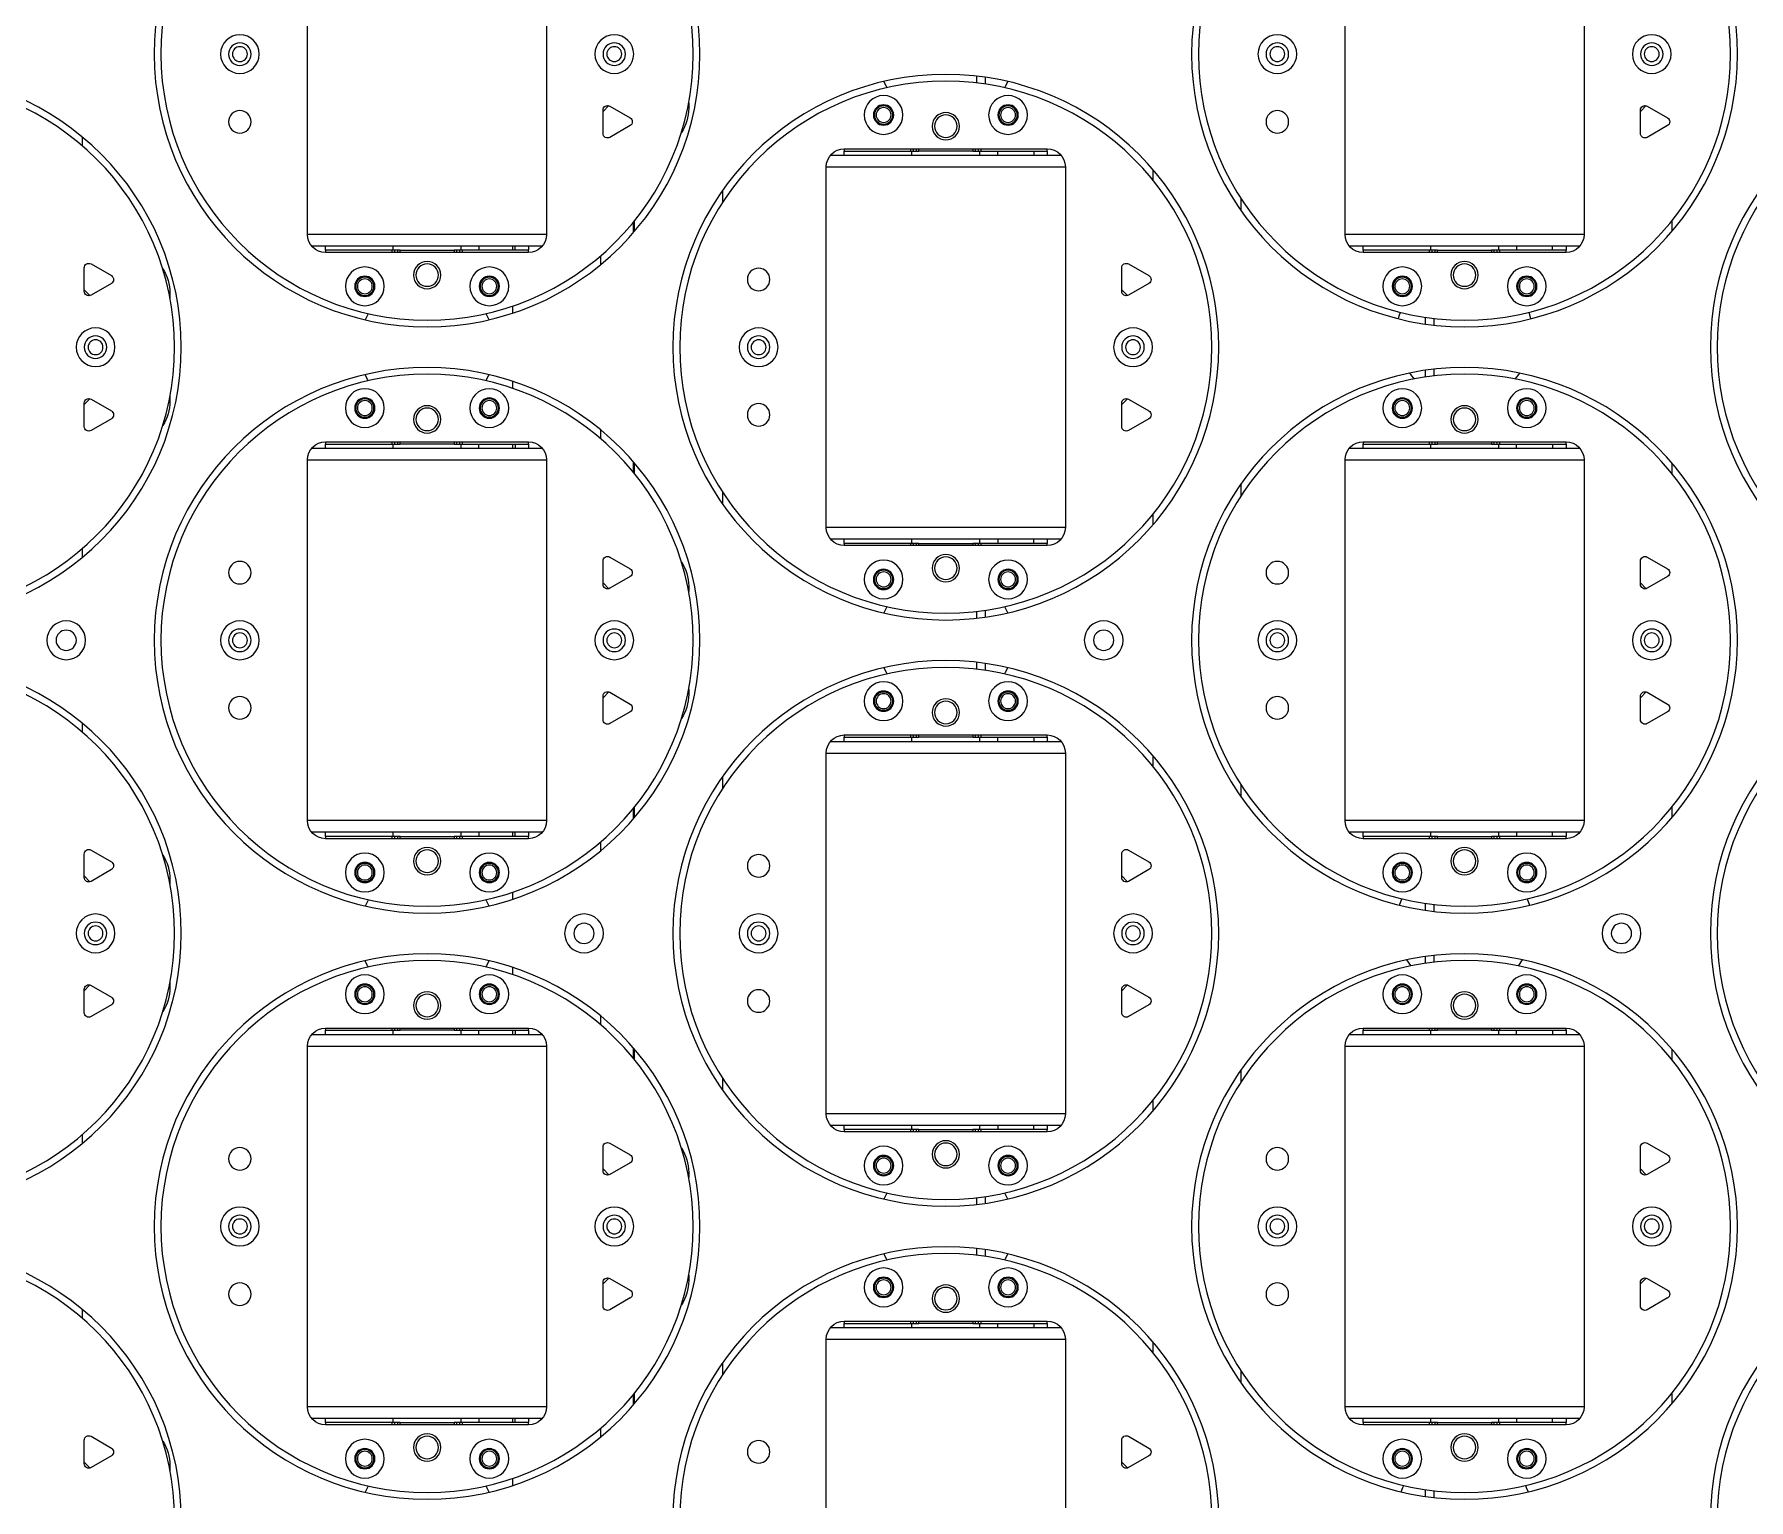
# Model space of a CAD drawing. Header units: millimetres. Extents: x 845401 to 948039, y 511594 to 550263.
# Drawn here: x 900760.8 to 901140.9, y 531621.1 to 531946.1 of the extents above; entities that cross this region are included whole.
import ezdxf

# ---------------------------------------------------------------- set-up
doc = ezdxf.new("R2010")
doc.units = ezdxf.units.MM
doc.layers.add('00', color=7, linetype='Continuous')
doc.layers.add('A-剖-0.10mm.......SECT-L01', color=255, linetype='Continuous', lineweight=18)

# ---------------------------------------------------------------- blocks, each defined once
blk = doc.blocks.new('1260包胶摆轮')
at = {"color": 7, "linetype": 'Continuous', "lineweight": 25}
for p, q in [((4842812.88, 878881.8), (4842812.88, 878801.8)), ((4842865.88, 878801.8), (4842865.88, 878881.8)), ((4842743.38, 878834.24), (4842743.38, 878832.66)), ((4842947.66, 878836.92), (4842947.66, 878835.41)), ((4842648.38, 878829.05), (4842649.64, 878830.36)), ((4842654.38, 878827.66), (4842649.88, 878830.26)), ((4842667.38, 878829.8), (4842667.38, 878830.96)), ((4842878.38, 878829.05), (4842879.64, 878830.36)), ((4842884.38, 878827.66), (4842879.88, 878830.26)), ((4842648.38, 878829.4), (4842648.38, 878824.2)), ((4842878.38, 878829.4), (4842878.38, 878824.2)), ((4842649.88, 878823.33), (4842654.38, 878825.93)), ((4842762.88, 878823.47), (4842762.88, 878821.51)), ((4842879.88, 878823.33), (4842884.38, 878825.93)), ((4842698.76, 878819.3), (4842750.01, 878819.3)), ((4842746.88, 878820.8), (4842701.88, 878820.8)), ((4842701.88, 878820.3), (4842701.88, 878820.8)), ((4842716.63, 878820.3), (4842701.88, 878820.3)), ((4842701.88, 878820.3), (4842701.88, 878819.3)), ((4842716.63, 878820.8), (4842716.63, 878820.3)), ((4842717.22, 878820.3), (4842716.63, 878820.3)), ((4842716.88, 878820.3), (4842716.88, 878819.3)), ((4842717.8, 878820.3), (4842717.22, 878820.3)), ((4842718.38, 878820.3), (4842717.8, 878820.3)), ((4842718.38, 878820.8), (4842718.38, 878820.3)), ((4842718.38, 878820.3), (4842730.38, 878820.3)), ((4842730.38, 878820.3), (4842730.38, 878820.8)), ((4842730.97, 878820.3), (4842730.38, 878820.3)), ((4842731.55, 878820.3), (4842730.97, 878820.3)), ((4842732.13, 878820.3), (4842731.55, 878820.3)), ((4842731.88, 878819.3), (4842731.88, 878820.3)), ((4842732.13, 878820.3), (4842732.13, 878820.8)), ((4842746.88, 878820.3), (4842732.13, 878820.3)), ((4842735.88, 878819.3), (4842735.88, 878820.3)), ((4842743.38, 878820.3), (4842743.38, 878819.3)), ((4842743.88, 878820.3), (4842743.88, 878819.3)), ((4842746.88, 878820.8), (4842746.88, 878820.3)), ((4842746.88, 878819.3), (4842746.88, 878820.3)), ((4842928.76, 878819.3), (4842980.01, 878819.3)), ((4842976.88, 878820.8), (4842931.88, 878820.8)), ((4842931.88, 878820.3), (4842931.88, 878820.8)), ((4842946.63, 878820.3), (4842931.88, 878820.3)), ((4842931.88, 878820.3), (4842931.88, 878819.3)), ((4842946.63, 878820.8), (4842946.63, 878820.3)), ((4842947.22, 878820.3), (4842946.63, 878820.3)), ((4842946.88, 878820.3), (4842946.88, 878819.3)), ((4842947.8, 878820.3), (4842947.22, 878820.3)), ((4842948.38, 878820.3), (4842947.8, 878820.3)), ((4842948.38, 878820.8), (4842948.38, 878820.3)), ((4842948.38, 878820.3), (4842960.38, 878820.3)), ((4842960.38, 878820.3), (4842960.38, 878820.8)), ((4842960.97, 878820.3), (4842960.38, 878820.3)), ((4842961.55, 878820.3), (4842960.97, 878820.3)), ((4842962.13, 878820.3), (4842961.55, 878820.3)), ((4842961.88, 878819.3), (4842961.88, 878820.3)), ((4842962.13, 878820.3), (4842962.13, 878820.8)), ((4842976.88, 878820.3), (4842962.13, 878820.3)), ((4842965.88, 878819.3), (4842965.88, 878820.3)), ((4842973.88, 878820.3), (4842973.88, 878819.3)), ((4842976.88, 878820.8), (4842976.88, 878820.3)), ((4842976.88, 878819.3), (4842976.88, 878820.3)), ((4842697.88, 878816.8), (4842697.88, 878736.8)), ((4842750.88, 878736.8), (4842750.88, 878816.8)), ((4842770.38, 878816.1), (4842770.38, 878813.74)), ((4842927.88, 878816.8), (4842927.88, 878736.8)), ((4842980.88, 878736.8), (4842980.88, 878816.8)), ((4843000.38, 878816.1), (4843000.38, 878813.74)), ((4842904.88, 878811.58), (4842904.88, 878808.9)), ((4842789.88, 878807.01), (4842789.88, 878809.69)), ((4842885.38, 878804.85), (4842885.38, 878802.5)), ((4842647.88, 878795.13), (4842647.88, 878797.09)), ((4842865.01, 878799.3), (4842813.76, 878799.3)), ((4842816.88, 878799.3), (4842816.88, 878798.3)), ((4842816.88, 878797.8), (4842816.88, 878798.3)), ((4842816.88, 878798.3), (4842831.63, 878798.3)), ((4842816.88, 878797.8), (4842861.88, 878797.8)), ((4842831.63, 878798.3), (4842831.63, 878797.8)), ((4842831.63, 878798.3), (4842832.22, 878798.3)), ((4842831.88, 878799.3), (4842831.88, 878798.3)), ((4842832.22, 878798.3), (4842832.8, 878798.3)), ((4842832.8, 878798.3), (4842833.38, 878798.3)), ((4842845.38, 878798.3), (4842833.38, 878798.3)), ((4842833.38, 878798.3), (4842833.38, 878797.8)), ((4842845.38, 878797.8), (4842845.38, 878798.3)), ((4842845.38, 878798.3), (4842845.97, 878798.3)), ((4842845.97, 878798.3), (4842846.55, 878798.3)), ((4842846.55, 878798.3), (4842847.13, 878798.3)), ((4842846.88, 878798.3), (4842846.88, 878799.3)), ((4842847.13, 878798.3), (4842861.88, 878798.3)), ((4842847.13, 878797.8), (4842847.13, 878798.3)), ((4842850.88, 878799.3), (4842850.88, 878798.3)), ((4842858.88, 878798.3), (4842858.88, 878799.3)), ((4842861.88, 878798.3), (4842861.88, 878799.3)), ((4842861.88, 878798.3), (4842861.88, 878797.8)), ((4842763.38, 878794.4), (4842763.38, 878789.2)), ((4842769.38, 878792.66), (4842764.88, 878795.26)), ((4842993.38, 878794.4), (4842993.38, 878789.2)), ((4842999.38, 878792.66), (4842994.88, 878795.26)), ((4842764.64, 878788.23), (4842763.38, 878789.54)), ((4842764.88, 878788.33), (4842769.38, 878790.93)), ((4842782.38, 878787.63), (4842782.38, 878788.8)), ((4842994.64, 878788.23), (4842993.38, 878789.54)), ((4842994.88, 878788.33), (4842999.38, 878790.93)), ((4842846.16, 878781.68), (4842846.16, 878783.19)), ((4842846.16, 878770.41), (4842846.16, 878771.92)), ((4842782.38, 878764.8), (4842782.38, 878765.96)), ((4842763.38, 878764.05), (4842764.64, 878765.36)), ((4842763.38, 878764.4), (4842763.38, 878759.2)), ((4842769.38, 878762.66), (4842764.88, 878765.26)), ((4842993.38, 878764.05), (4842994.64, 878765.36)), ((4842993.38, 878764.4), (4842993.38, 878759.2)), ((4842999.38, 878762.66), (4842994.88, 878765.26)), ((4842647.88, 878756.51), (4842647.88, 878758.47)), ((4842764.88, 878758.33), (4842769.38, 878760.93)), ((4842994.88, 878758.33), (4842999.38, 878760.93)), ((4842813.76, 878754.3), (4842865.01, 878754.3)), ((4842861.88, 878755.8), (4842816.88, 878755.8)), ((4842816.88, 878755.3), (4842816.88, 878755.8)), ((4842831.63, 878755.3), (4842816.88, 878755.3)), ((4842816.88, 878755.3), (4842816.88, 878754.3)), ((4842831.63, 878755.8), (4842831.63, 878755.3)), ((4842832.22, 878755.3), (4842831.63, 878755.3)), ((4842831.88, 878755.3), (4842831.88, 878754.3)), ((4842832.8, 878755.3), (4842832.22, 878755.3)), ((4842833.38, 878755.3), (4842832.8, 878755.3)), ((4842833.38, 878755.8), (4842833.38, 878755.3)), ((4842833.38, 878755.3), (4842845.38, 878755.3)), ((4842845.38, 878755.3), (4842845.38, 878755.8)), ((4842845.97, 878755.3), (4842845.38, 878755.3)), ((4842846.55, 878755.3), (4842845.97, 878755.3)), ((4842847.13, 878755.3), (4842846.55, 878755.3)), ((4842846.88, 878754.3), (4842846.88, 878755.3)), ((4842847.13, 878755.3), (4842847.13, 878755.8)), ((4842861.88, 878755.3), (4842847.13, 878755.3)), ((4842850.88, 878754.3), (4842850.88, 878755.3)), ((4842858.88, 878755.3), (4842858.88, 878754.3)), ((4842861.88, 878755.8), (4842861.88, 878755.3)), ((4842861.88, 878754.3), (4842861.88, 878755.3)), ((4842812.88, 878751.8), (4842812.88, 878671.8)), ((4842865.88, 878671.8), (4842865.88, 878751.8)), ((4842885.38, 878751.1), (4842885.38, 878748.74)), ((4842789.88, 878743.9), (4842789.88, 878746.58)), ((4842904.88, 878744.69), (4842904.88, 878742.01)), ((4842770.38, 878739.85), (4842770.38, 878737.5)), ((4843000.38, 878739.85), (4843000.38, 878737.5)), ((4842750.01, 878734.3), (4842698.76, 878734.3)), ((4842701.88, 878734.3), (4842701.88, 878733.3)), ((4842701.88, 878733.3), (4842716.63, 878733.3)), ((4842701.88, 878732.8), (4842701.88, 878733.3)), ((4842701.88, 878732.8), (4842746.88, 878732.8)), ((4842716.63, 878733.3), (4842716.63, 878732.8)), ((4842716.63, 878733.3), (4842717.22, 878733.3)), ((4842716.88, 878734.3), (4842716.88, 878733.3)), ((4842717.22, 878733.3), (4842717.8, 878733.3)), ((4842717.8, 878733.3), (4842718.38, 878733.3)), ((4842730.38, 878733.3), (4842718.38, 878733.3)), ((4842718.38, 878733.3), (4842718.38, 878732.8)), ((4842730.38, 878732.8), (4842730.38, 878733.3)), ((4842730.38, 878733.3), (4842730.97, 878733.3)), ((4842730.97, 878733.3), (4842731.55, 878733.3)), ((4842731.55, 878733.3), (4842732.13, 878733.3)), ((4842731.88, 878733.3), (4842731.88, 878734.3)), ((4842732.13, 878732.8), (4842732.13, 878733.3)), ((4842732.13, 878733.3), (4842746.88, 878733.3)), ((4842735.88, 878734.3), (4842735.88, 878733.3)), ((4842743.38, 878734.3), (4842743.38, 878733.3)), ((4842743.88, 878733.3), (4842743.88, 878734.3)), ((4842746.88, 878733.3), (4842746.88, 878734.3)), ((4842746.88, 878733.3), (4842746.88, 878732.8)), ((4842762.88, 878732.09), (4842762.88, 878730.13)), ((4842980.01, 878734.3), (4842928.76, 878734.3)), ((4842931.88, 878734.3), (4842931.88, 878733.3)), ((4842931.88, 878732.8), (4842931.88, 878733.3)), ((4842931.88, 878733.3), (4842946.63, 878733.3)), ((4842931.88, 878732.8), (4842976.88, 878732.8)), ((4842946.63, 878733.3), (4842946.63, 878732.8)), ((4842946.63, 878733.3), (4842947.22, 878733.3)), ((4842946.88, 878734.3), (4842946.88, 878733.3)), ((4842947.22, 878733.3), (4842947.8, 878733.3)), ((4842947.8, 878733.3), (4842948.38, 878733.3)), ((4842960.38, 878733.3), (4842948.38, 878733.3)), ((4842948.38, 878733.3), (4842948.38, 878732.8)), ((4842960.38, 878732.8), (4842960.38, 878733.3)), ((4842960.38, 878733.3), (4842960.97, 878733.3)), ((4842960.97, 878733.3), (4842961.55, 878733.3)), ((4842961.55, 878733.3), (4842962.13, 878733.3)), ((4842961.88, 878733.3), (4842961.88, 878734.3)), ((4842962.13, 878732.8), (4842962.13, 878733.3)), ((4842962.13, 878733.3), (4842976.88, 878733.3)), ((4842965.88, 878734.3), (4842965.88, 878733.3)), ((4842973.88, 878733.3), (4842973.88, 878734.3)), ((4842976.88, 878733.3), (4842976.88, 878734.3)), ((4842976.88, 878733.3), (4842976.88, 878732.8)), ((4842648.38, 878729.4), (4842648.38, 878724.2)), ((4842654.38, 878727.66), (4842649.88, 878730.26)), ((4842878.38, 878729.4), (4842878.38, 878724.2)), ((4842884.38, 878727.66), (4842879.88, 878730.26)), ((4842649.64, 878723.23), (4842648.38, 878724.54)), ((4842649.88, 878723.33), (4842654.38, 878725.93)), ((4842667.38, 878722.63), (4842667.38, 878723.8)), ((4842879.64, 878723.23), (4842878.38, 878724.54)), ((4842879.88, 878723.33), (4842884.38, 878725.93)), ((4842743.38, 878720.94), (4842743.38, 878719.36)), ((4842947.66, 878718.18), (4842947.66, 878716.67)), ((4842939.99, 878705.56), (4842940.49, 878704.14)), ((4842947.66, 878706.92), (4842947.66, 878705.41)), ((4842968.28, 878704.14), (4842968.77, 878705.56)), ((4842667.38, 878699.8), (4842667.38, 878700.96)), ((4842743.38, 878704.24), (4842743.38, 878702.66)), ((4842648.38, 878699.05), (4842649.64, 878700.36)), ((4842648.38, 878699.4), (4842648.38, 878694.2)), ((4842654.38, 878697.66), (4842649.88, 878700.26)), ((4842878.38, 878699.05), (4842879.64, 878700.36)), ((4842878.38, 878699.4), (4842878.38, 878694.2)), ((4842884.38, 878697.66), (4842879.88, 878700.26)), ((4842649.88, 878693.33), (4842654.38, 878695.93)), ((4842762.88, 878693.47), (4842762.88, 878691.51)), ((4842879.88, 878693.33), (4842884.38, 878695.93)), ((4842746.88, 878690.8), (4842701.88, 878690.8)), ((4842701.88, 878690.3), (4842701.88, 878690.8)), ((4842716.63, 878690.3), (4842701.88, 878690.3)), ((4842701.88, 878690.3), (4842701.88, 878689.3)), ((4842716.63, 878690.8), (4842716.63, 878690.3)), ((4842717.22, 878690.3), (4842716.63, 878690.3)), ((4842716.88, 878690.3), (4842716.88, 878689.3)), ((4842717.8, 878690.3), (4842717.22, 878690.3)), ((4842718.38, 878690.3), (4842717.8, 878690.3)), ((4842718.38, 878690.8), (4842718.38, 878690.3)), ((4842718.38, 878690.3), (4842730.38, 878690.3)), ((4842730.38, 878690.3), (4842730.38, 878690.8)), ((4842730.97, 878690.3), (4842730.38, 878690.3)), ((4842731.55, 878690.3), (4842730.97, 878690.3)), ((4842732.13, 878690.3), (4842731.55, 878690.3)), ((4842731.88, 878689.3), (4842731.88, 878690.3)), ((4842732.13, 878690.3), (4842732.13, 878690.8)), ((4842746.88, 878690.3), (4842732.13, 878690.3)), ((4842735.88, 878689.3), (4842735.88, 878690.3)), ((4842743.38, 878690.3), (4842743.38, 878689.3)), ((4842743.88, 878690.3), (4842743.88, 878689.3)), ((4842746.88, 878690.8), (4842746.88, 878690.3)), ((4842746.88, 878689.3), (4842746.88, 878690.3)), ((4842976.88, 878690.8), (4842931.88, 878690.8)), ((4842931.88, 878690.3), (4842931.88, 878690.8)), ((4842946.63, 878690.3), (4842931.88, 878690.3)), ((4842931.88, 878690.3), (4842931.88, 878689.3)), ((4842946.63, 878690.8), (4842946.63, 878690.3)), ((4842947.22, 878690.3), (4842946.63, 878690.3)), ((4842946.88, 878690.3), (4842946.88, 878689.3)), ((4842947.8, 878690.3), (4842947.22, 878690.3)), ((4842948.38, 878690.3), (4842947.8, 878690.3)), ((4842948.38, 878690.8), (4842948.38, 878690.3)), ((4842948.38, 878690.3), (4842960.38, 878690.3)), ((4842960.38, 878690.3), (4842960.38, 878690.8)), ((4842960.97, 878690.3), (4842960.38, 878690.3)), ((4842961.55, 878690.3), (4842960.97, 878690.3)), ((4842962.13, 878690.3), (4842961.55, 878690.3)), ((4842961.88, 878689.3), (4842961.88, 878690.3)), ((4842962.13, 878690.3), (4842962.13, 878690.8)), ((4842976.88, 878690.3), (4842962.13, 878690.3)), ((4842965.88, 878689.3), (4842965.88, 878690.3)), ((4842973.88, 878690.3), (4842973.88, 878689.3)), ((4842976.88, 878690.8), (4842976.88, 878690.3)), ((4842976.88, 878689.3), (4842976.88, 878690.3)), ((4842697.88, 878686.8), (4842697.88, 878606.8)), ((4842698.76, 878689.3), (4842750.01, 878689.3)), ((4842750.88, 878606.8), (4842750.88, 878686.8)), ((4842770.38, 878686.1), (4842770.38, 878683.74)), ((4842927.88, 878686.8), (4842927.88, 878606.8)), ((4842928.76, 878689.3), (4842980.01, 878689.3)), ((4842980.88, 878606.8), (4842980.88, 878686.8)), ((4843000.38, 878686.1), (4843000.38, 878683.74)), ((4842789.88, 878677.01), (4842789.88, 878679.69)), ((4842904.88, 878681.58), (4842904.88, 878678.9)), ((4842885.38, 878674.85), (4842885.38, 878672.5)), ((4842647.88, 878665.13), (4842647.88, 878667.09)), ((4842865.01, 878669.3), (4842813.76, 878669.3)), ((4842816.88, 878669.3), (4842816.88, 878668.3)), ((4842816.88, 878667.8), (4842816.88, 878668.3)), ((4842816.88, 878668.3), (4842831.63, 878668.3)), ((4842816.88, 878667.8), (4842861.88, 878667.8)), ((4842831.63, 878668.3), (4842831.63, 878667.8)), ((4842831.63, 878668.3), (4842832.22, 878668.3)), ((4842831.88, 878669.3), (4842831.88, 878668.3)), ((4842832.22, 878668.3), (4842832.8, 878668.3)), ((4842832.8, 878668.3), (4842833.38, 878668.3)), ((4842845.38, 878668.3), (4842833.38, 878668.3)), ((4842833.38, 878668.3), (4842833.38, 878667.8)), ((4842845.38, 878667.8), (4842845.38, 878668.3)), ((4842845.38, 878668.3), (4842845.97, 878668.3)), ((4842845.97, 878668.3), (4842846.55, 878668.3)), ((4842846.55, 878668.3), (4842847.13, 878668.3)), ((4842846.88, 878668.3), (4842846.88, 878669.3)), ((4842847.13, 878667.8), (4842847.13, 878668.3)), ((4842847.13, 878668.3), (4842861.88, 878668.3)), ((4842850.88, 878669.3), (4842850.88, 878668.3)), ((4842858.88, 878668.3), (4842858.88, 878669.3)), ((4842861.88, 878668.3), (4842861.88, 878669.3)), ((4842861.88, 878668.3), (4842861.88, 878667.8)), ((4842763.38, 878664.4), (4842763.38, 878659.2)), ((4842769.38, 878662.66), (4842764.88, 878665.26)), ((4842993.38, 878664.4), (4842993.38, 878659.2)), ((4842999.38, 878662.66), (4842994.88, 878665.26)), ((4842764.64, 878658.23), (4842763.38, 878659.54)), ((4842764.88, 878658.33), (4842769.38, 878660.93)), ((4842994.64, 878658.23), (4842993.38, 878659.54)), ((4842994.88, 878658.33), (4842999.38, 878660.93)), ((4842782.38, 878657.63), (4842782.38, 878658.8)), ((4842846.16, 878651.68), (4842846.16, 878653.19)), ((4842846.16, 878640.41), (4842846.16, 878641.92)), ((4842763.38, 878634.05), (4842764.64, 878635.36)), ((4842763.38, 878634.4), (4842763.38, 878629.2)), ((4842769.38, 878632.66), (4842764.88, 878635.26)), ((4842782.38, 878634.8), (4842782.38, 878635.96)), ((4842993.38, 878634.05), (4842994.64, 878635.36)), ((4842993.38, 878634.4), (4842993.38, 878629.2)), ((4842999.38, 878632.66), (4842994.88, 878635.26)), ((4842764.88, 878628.33), (4842769.38, 878630.93)), ((4842994.88, 878628.33), (4842999.38, 878630.93)), ((4842647.88, 878626.51), (4842647.88, 878628.47)), ((4842861.88, 878625.8), (4842816.88, 878625.8)), ((4842816.88, 878625.3), (4842816.88, 878625.8)), ((4842831.63, 878625.3), (4842816.88, 878625.3)), ((4842816.88, 878625.3), (4842816.88, 878624.3)), ((4842831.63, 878625.8), (4842831.63, 878625.3)), ((4842832.22, 878625.3), (4842831.63, 878625.3)), ((4842831.88, 878625.3), (4842831.88, 878624.3)), ((4842832.8, 878625.3), (4842832.22, 878625.3)), ((4842833.38, 878625.3), (4842832.8, 878625.3)), ((4842833.38, 878625.8), (4842833.38, 878625.3)), ((4842833.38, 878625.3), (4842845.38, 878625.3)), ((4842845.38, 878625.3), (4842845.38, 878625.8)), ((4842845.97, 878625.3), (4842845.38, 878625.3)), ((4842846.55, 878625.3), (4842845.97, 878625.3)), ((4842847.13, 878625.3), (4842846.55, 878625.3)), ((4842846.88, 878624.3), (4842846.88, 878625.3)), ((4842847.13, 878625.3), (4842847.13, 878625.8)), ((4842861.88, 878625.3), (4842847.13, 878625.3)), ((4842850.88, 878624.3), (4842850.88, 878625.3)), ((4842858.88, 878625.3), (4842858.88, 878624.3)), ((4842861.88, 878625.8), (4842861.88, 878625.3)), ((4842861.88, 878624.3), (4842861.88, 878625.3)), ((4842812.88, 878621.8), (4842812.88, 878541.8)), ((4842813.76, 878624.3), (4842865.01, 878624.3)), ((4842865.88, 878541.8), (4842865.88, 878621.8)), ((4842885.38, 878621.1), (4842885.38, 878618.74)), ((4842789.88, 878613.9), (4842789.88, 878616.58)), ((4842904.88, 878614.69), (4842904.88, 878612.01)), ((4842770.38, 878609.85), (4842770.38, 878607.5)), ((4843000.38, 878609.85), (4843000.38, 878607.5)), ((4842750.01, 878604.3), (4842698.76, 878604.3)), ((4842701.88, 878604.3), (4842701.88, 878603.3)), ((4842701.88, 878602.8), (4842701.88, 878603.3)), ((4842701.88, 878603.3), (4842716.63, 878603.3)), ((4842701.88, 878602.8), (4842746.88, 878602.8)), ((4842716.63, 878603.3), (4842716.63, 878602.8)), ((4842716.63, 878603.3), (4842717.22, 878603.3)), ((4842716.88, 878604.3), (4842716.88, 878603.3)), ((4842717.22, 878603.3), (4842717.8, 878603.3)), ((4842717.8, 878603.3), (4842718.38, 878603.3)), ((4842730.38, 878603.3), (4842718.38, 878603.3)), ((4842718.38, 878603.3), (4842718.38, 878602.8)), ((4842730.38, 878602.8), (4842730.38, 878603.3)), ((4842730.38, 878603.3), (4842730.97, 878603.3)), ((4842730.97, 878603.3), (4842731.55, 878603.3)), ((4842731.55, 878603.3), (4842732.13, 878603.3)), ((4842731.88, 878603.3), (4842731.88, 878604.3)), ((4842732.13, 878602.8), (4842732.13, 878603.3)), ((4842732.13, 878603.3), (4842746.88, 878603.3)), ((4842735.88, 878604.3), (4842735.88, 878603.3)), ((4842743.38, 878604.3), (4842743.38, 878603.3)), ((4842743.88, 878603.3), (4842743.88, 878604.3)), ((4842746.88, 878603.3), (4842746.88, 878604.3)), ((4842746.88, 878603.3), (4842746.88, 878602.8)), ((4842762.88, 878602.09), (4842762.88, 878600.13)), ((4842980.01, 878604.3), (4842928.76, 878604.3)), ((4842931.88, 878604.3), (4842931.88, 878603.3)), ((4842931.88, 878602.8), (4842931.88, 878603.3)), ((4842931.88, 878603.3), (4842946.63, 878603.3)), ((4842931.88, 878602.8), (4842976.88, 878602.8)), ((4842946.63, 878603.3), (4842946.63, 878602.8)), ((4842946.63, 878603.3), (4842947.22, 878603.3)), ((4842946.88, 878604.3), (4842946.88, 878603.3)), ((4842947.22, 878603.3), (4842947.8, 878603.3)), ((4842947.8, 878603.3), (4842948.38, 878603.3)), ((4842960.38, 878603.3), (4842948.38, 878603.3)), ((4842948.38, 878603.3), (4842948.38, 878602.8)), ((4842960.38, 878602.8), (4842960.38, 878603.3)), ((4842960.38, 878603.3), (4842960.97, 878603.3)), ((4842960.97, 878603.3), (4842961.55, 878603.3)), ((4842961.55, 878603.3), (4842962.13, 878603.3)), ((4842961.88, 878603.3), (4842961.88, 878604.3)), ((4842962.13, 878603.3), (4842976.88, 878603.3)), ((4842962.13, 878602.8), (4842962.13, 878603.3)), ((4842965.88, 878604.3), (4842965.88, 878603.3)), ((4842973.88, 878603.3), (4842973.88, 878604.3)), ((4842976.88, 878603.3), (4842976.88, 878604.3)), ((4842976.88, 878603.3), (4842976.88, 878602.8)), ((4842648.38, 878599.4), (4842648.38, 878594.2)), ((4842654.38, 878597.66), (4842649.88, 878600.26)), ((4842878.38, 878599.4), (4842878.38, 878594.2)), ((4842884.38, 878597.66), (4842879.88, 878600.26)), ((4842649.64, 878593.23), (4842648.38, 878594.54)), ((4842649.88, 878593.33), (4842654.38, 878595.93)), ((4842879.64, 878593.23), (4842878.38, 878594.54)), ((4842879.88, 878593.33), (4842884.38, 878595.93)), ((4842667.38, 878592.63), (4842667.38, 878593.8)), ((4842743.38, 878590.94), (4842743.38, 878589.36)), ((4842947.66, 878588.18), (4842947.66, 878586.67)), ((4842947.66, 878576.92), (4842947.66, 878575.41)), ((4842743.38, 878574.24), (4842743.38, 878572.66)), ((4842648.38, 878569.05), (4842649.64, 878570.36)), ((4842648.38, 878569.4), (4842648.38, 878564.2)), ((4842654.38, 878567.66), (4842649.88, 878570.26)), ((4842667.38, 878569.8), (4842667.38, 878570.96)), ((4842878.38, 878569.05), (4842879.64, 878570.36)), ((4842878.38, 878569.4), (4842878.38, 878564.2)), ((4842884.38, 878567.66), (4842879.88, 878570.26)), ((4842649.88, 878563.33), (4842654.38, 878565.93)), ((4842879.88, 878563.33), (4842884.38, 878565.93)), ((4842746.88, 878560.8), (4842701.88, 878560.8)), ((4842701.88, 878560.3), (4842701.88, 878560.8)), ((4842716.63, 878560.3), (4842701.88, 878560.3)), ((4842701.88, 878560.3), (4842701.88, 878559.3)), ((4842716.63, 878560.8), (4842716.63, 878560.3)), ((4842717.22, 878560.3), (4842716.63, 878560.3)), ((4842716.88, 878560.3), (4842716.88, 878559.3)), ((4842717.8, 878560.3), (4842717.22, 878560.3)), ((4842718.38, 878560.3), (4842717.8, 878560.3)), ((4842718.38, 878560.8), (4842718.38, 878560.3)), ((4842718.38, 878560.3), (4842730.38, 878560.3)), ((4842730.38, 878560.3), (4842730.38, 878560.8)), ((4842730.97, 878560.3), (4842730.38, 878560.3)), ((4842731.55, 878560.3), (4842730.97, 878560.3)), ((4842732.13, 878560.3), (4842731.55, 878560.3)), ((4842731.88, 878559.3), (4842731.88, 878560.3)), ((4842732.13, 878560.3), (4842732.13, 878560.8)), ((4842746.88, 878560.3), (4842732.13, 878560.3)), ((4842735.88, 878559.3), (4842735.88, 878560.3)), ((4842743.38, 878560.3), (4842743.38, 878559.3)), ((4842743.88, 878560.3), (4842743.88, 878559.3)), ((4842746.88, 878560.8), (4842746.88, 878560.3)), ((4842746.88, 878559.3), (4842746.88, 878560.3)), ((4842762.88, 878563.47), (4842762.88, 878561.51)), ((4842976.88, 878560.8), (4842931.88, 878560.8)), ((4842931.88, 878560.3), (4842931.88, 878560.8)), ((4842946.63, 878560.3), (4842931.88, 878560.3)), ((4842931.88, 878560.3), (4842931.88, 878559.3)), ((4842946.63, 878560.8), (4842946.63, 878560.3)), ((4842947.22, 878560.3), (4842946.63, 878560.3)), ((4842946.88, 878560.3), (4842946.88, 878559.3)), ((4842947.8, 878560.3), (4842947.22, 878560.3)), ((4842948.38, 878560.3), (4842947.8, 878560.3)), ((4842948.38, 878560.8), (4842948.38, 878560.3)), ((4842948.38, 878560.3), (4842960.38, 878560.3)), ((4842960.38, 878560.3), (4842960.38, 878560.8)), ((4842960.97, 878560.3), (4842960.38, 878560.3)), ((4842961.55, 878560.3), (4842960.97, 878560.3)), ((4842962.13, 878560.3), (4842961.55, 878560.3)), ((4842961.88, 878559.3), (4842961.88, 878560.3)), ((4842962.13, 878560.3), (4842962.13, 878560.8)), ((4842976.88, 878560.3), (4842962.13, 878560.3)), ((4842965.88, 878559.3), (4842965.88, 878560.3)), ((4842973.88, 878560.3), (4842973.88, 878559.3)), ((4842976.88, 878560.8), (4842976.88, 878560.3)), ((4842976.88, 878559.3), (4842976.88, 878560.3)), ((4842697.88, 878556.8), (4842697.88, 878476.8)), ((4842698.76, 878559.3), (4842750.01, 878559.3)), ((4842750.88, 878476.8), (4842750.88, 878556.8)), ((4842927.88, 878556.8), (4842927.88, 878476.8)), ((4842928.76, 878559.3), (4842980.01, 878559.3)), ((4842980.88, 878476.8), (4842980.88, 878556.8)), ((4842770.38, 878556.1), (4842770.38, 878553.74)), ((4843000.38, 878556.1), (4843000.38, 878553.74)), ((4842789.88, 878547.01), (4842789.88, 878549.69)), ((4842904.88, 878551.58), (4842904.88, 878548.9)), ((4842885.38, 878544.85), (4842885.38, 878542.5)), ((4842865.01, 878539.3), (4842813.76, 878539.3)), ((4842816.88, 878539.3), (4842816.88, 878538.3)), ((4842816.88, 878537.8), (4842816.88, 878538.3)), ((4842816.88, 878538.3), (4842831.63, 878538.3)), ((4842816.88, 878537.8), (4842861.88, 878537.8)), ((4842831.63, 878538.3), (4842831.63, 878537.8)), ((4842831.63, 878538.3), (4842832.22, 878538.3)), ((4842831.88, 878539.3), (4842831.88, 878538.3)), ((4842832.22, 878538.3), (4842832.8, 878538.3)), ((4842832.8, 878538.3), (4842833.38, 878538.3)), ((4842845.38, 878538.3), (4842833.38, 878538.3)), ((4842833.38, 878538.3), (4842833.38, 878537.8)), ((4842845.38, 878537.8), (4842845.38, 878538.3)), ((4842845.38, 878538.3), (4842845.97, 878538.3)), ((4842845.97, 878538.3), (4842846.55, 878538.3)), ((4842846.55, 878538.3), (4842847.13, 878538.3)), ((4842846.88, 878538.3), (4842846.88, 878539.3)), ((4842847.13, 878538.3), (4842861.88, 878538.3)), ((4842847.13, 878537.8), (4842847.13, 878538.3)), ((4842850.88, 878539.3), (4842850.88, 878538.3)), ((4842858.88, 878538.3), (4842858.88, 878539.3)), ((4842861.88, 878538.3), (4842861.88, 878539.3)), ((4842861.88, 878538.3), (4842861.88, 878537.8)), ((4842647.88, 878535.13), (4842647.88, 878537.09)), ((4842763.38, 878534.4), (4842763.38, 878529.2)), ((4842769.38, 878532.66), (4842764.88, 878535.26)), ((4842993.38, 878534.4), (4842993.38, 878529.2)), ((4842999.38, 878532.66), (4842994.88, 878535.26)), ((4842764.88, 878528.33), (4842769.38, 878530.93)), ((4842994.88, 878528.33), (4842999.38, 878530.93)), ((4842764.64, 878528.23), (4842763.38, 878529.54)), ((4842782.38, 878527.63), (4842782.38, 878528.8)), ((4842994.64, 878528.23), (4842993.38, 878529.54)), ((4842846.16, 878521.68), (4842846.16, 878523.19))]:
    blk.add_line(p, q, dxfattribs=at)
at = {"color": 8, "linetype": 'Continuous', "lineweight": 25}
for p, q in [((4842945.66, 878835.15), (4842945.66, 878836.67)), ((4842717.22, 878820.8), (4842717.22, 878820.3)), ((4842717.8, 878820.3), (4842717.8, 878820.8)), ((4842730.97, 878820.8), (4842730.97, 878820.3)), ((4842731.55, 878820.3), (4842731.55, 878820.8)), ((4842947.22, 878820.8), (4842947.22, 878820.3)), ((4842947.8, 878820.3), (4842947.8, 878820.8)), ((4842960.97, 878820.8), (4842960.97, 878820.3)), ((4842961.55, 878820.3), (4842961.55, 878820.8)), ((4842750.88, 878816.8), (4842697.88, 878816.8)), ((4842770.15, 878816.37), (4842770.15, 878814.03)), ((4842980.88, 878816.8), (4842927.88, 878816.8)), ((4842812.88, 878801.8), (4842865.88, 878801.8)), ((4842832.22, 878798.3), (4842832.22, 878797.8)), ((4842832.8, 878797.8), (4842832.8, 878798.3)), ((4842845.97, 878798.3), (4842845.97, 878797.8)), ((4842846.55, 878797.8), (4842846.55, 878798.3)), ((4842848.16, 878783.45), (4842848.16, 878781.94)), ((4842848.16, 878771.66), (4842848.16, 878770.14)), ((4842832.22, 878755.8), (4842832.22, 878755.3)), ((4842832.8, 878755.3), (4842832.8, 878755.8)), ((4842845.97, 878755.8), (4842845.97, 878755.3)), ((4842846.55, 878755.3), (4842846.55, 878755.8)), ((4842865.88, 878751.8), (4842812.88, 878751.8)), ((4842770.15, 878739.56), (4842770.15, 878737.23)), ((4842697.88, 878736.8), (4842750.88, 878736.8)), ((4842927.88, 878736.8), (4842980.88, 878736.8)), ((4842717.22, 878733.3), (4842717.22, 878732.8)), ((4842717.8, 878732.8), (4842717.8, 878733.3)), ((4842730.97, 878733.3), (4842730.97, 878732.8)), ((4842731.55, 878732.8), (4842731.55, 878733.3)), ((4842947.22, 878733.3), (4842947.22, 878732.8)), ((4842947.8, 878732.8), (4842947.8, 878733.3)), ((4842960.97, 878733.3), (4842960.97, 878732.8)), ((4842961.55, 878732.8), (4842961.55, 878733.3)), ((4842945.66, 878716.93), (4842945.66, 878718.45)), ((4842945.66, 878705.15), (4842945.66, 878706.67)), ((4842717.22, 878690.8), (4842717.22, 878690.3)), ((4842717.8, 878690.3), (4842717.8, 878690.8)), ((4842730.97, 878690.8), (4842730.97, 878690.3)), ((4842731.55, 878690.3), (4842731.55, 878690.8)), ((4842947.22, 878690.8), (4842947.22, 878690.3)), ((4842947.8, 878690.3), (4842947.8, 878690.8)), ((4842960.97, 878690.8), (4842960.97, 878690.3)), ((4842961.55, 878690.3), (4842961.55, 878690.8)), ((4842750.88, 878686.8), (4842697.88, 878686.8)), ((4842770.15, 878686.37), (4842770.15, 878684.03)), ((4842980.88, 878686.8), (4842927.88, 878686.8)), ((4842812.88, 878671.8), (4842865.88, 878671.8)), ((4842832.22, 878668.3), (4842832.22, 878667.8)), ((4842832.8, 878667.8), (4842832.8, 878668.3)), ((4842845.97, 878668.3), (4842845.97, 878667.8)), ((4842846.55, 878667.8), (4842846.55, 878668.3)), ((4842848.16, 878653.45), (4842848.16, 878651.94)), ((4842848.16, 878641.66), (4842848.16, 878640.14)), ((4842832.22, 878625.8), (4842832.22, 878625.3)), ((4842832.8, 878625.3), (4842832.8, 878625.8)), ((4842845.97, 878625.8), (4842845.97, 878625.3)), ((4842846.55, 878625.3), (4842846.55, 878625.8)), ((4842865.88, 878621.8), (4842812.88, 878621.8)), ((4842697.88, 878606.8), (4842750.88, 878606.8)), ((4842770.15, 878609.56), (4842770.15, 878607.23)), ((4842927.88, 878606.8), (4842980.88, 878606.8)), ((4842717.22, 878603.3), (4842717.22, 878602.8)), ((4842717.8, 878602.8), (4842717.8, 878603.3)), ((4842730.97, 878603.3), (4842730.97, 878602.8)), ((4842731.55, 878602.8), (4842731.55, 878603.3)), ((4842947.22, 878603.3), (4842947.22, 878602.8)), ((4842947.8, 878602.8), (4842947.8, 878603.3)), ((4842960.97, 878603.3), (4842960.97, 878602.8)), ((4842961.55, 878602.8), (4842961.55, 878603.3)), ((4842945.66, 878586.93), (4842945.66, 878588.45)), ((4842945.66, 878575.15), (4842945.66, 878576.67)), ((4842717.22, 878560.8), (4842717.22, 878560.3)), ((4842717.8, 878560.3), (4842717.8, 878560.8)), ((4842730.97, 878560.8), (4842730.97, 878560.3)), ((4842731.55, 878560.3), (4842731.55, 878560.8)), ((4842947.22, 878560.8), (4842947.22, 878560.3)), ((4842947.8, 878560.3), (4842947.8, 878560.8)), ((4842960.97, 878560.8), (4842960.97, 878560.3)), ((4842961.55, 878560.3), (4842961.55, 878560.8)), ((4842750.88, 878556.8), (4842697.88, 878556.8)), ((4842980.88, 878556.8), (4842927.88, 878556.8)), ((4842770.15, 878556.37), (4842770.15, 878554.03)), ((4842812.88, 878541.8), (4842865.88, 878541.8)), ((4842832.22, 878538.3), (4842832.22, 878537.8)), ((4842832.8, 878537.8), (4842832.8, 878538.3)), ((4842845.97, 878538.3), (4842845.97, 878537.8)), ((4842846.55, 878537.8), (4842846.55, 878538.3)), ((4842848.16, 878523.45), (4842848.16, 878521.94))]:
    blk.add_line(p, q, dxfattribs=at)
at = {"color": 7, "linetype": 'Continuous', "lineweight": 25, "flags": 128}
for points in [[(4842710.67, 878835.72), (4842710.69, 878835.66), (4842711.36, 878834.34)], [(4842737.4, 878834.34), (4842738.07, 878835.66), (4842738.1, 878835.72)], [(4842940.3, 878835.64), (4842940.7, 878834.66), (4842940.9, 878834.24)], [(4842967.87, 878834.24), (4842968.07, 878834.66), (4842968.47, 878835.64)], [(4842826.37, 878784.25), (4842826.21, 878783.96), (4842825.67, 878782.87)], [(4842853.1, 878782.87), (4842852.56, 878783.96), (4842852.4, 878784.25)], [(4842825.67, 878770.72), (4842825.7, 878770.66), (4842826.37, 878769.34)], [(4842852.4, 878769.34), (4842853.07, 878770.66), (4842853.1, 878770.72)], [(4842711.36, 878719.25), (4842711.2, 878718.96), (4842710.67, 878717.87)], [(4842738.1, 878717.87), (4842737.56, 878718.96), (4842737.4, 878719.25)], [(4842942.54, 878719), (4842942.45, 878718.89), (4842941.61, 878717.66)], [(4842967.16, 878717.66), (4842966.31, 878718.89), (4842966.23, 878719)], [(4842710.67, 878705.72), (4842710.69, 878705.66), (4842711.36, 878704.34)], [(4842737.4, 878704.34), (4842738.07, 878705.66), (4842738.1, 878705.72)], [(4842826.37, 878654.25), (4842826.21, 878653.96), (4842825.67, 878652.87)], [(4842853.1, 878652.87), (4842852.56, 878653.96), (4842852.4, 878654.25)], [(4842825.67, 878640.72), (4842825.7, 878640.66), (4842826.37, 878639.34)], [(4842852.4, 878639.34), (4842853.07, 878640.66), (4842853.1, 878640.72)], [(4842711.36, 878589.25), (4842711.2, 878588.96), (4842710.67, 878587.87)], [(4842738.1, 878587.87), (4842737.56, 878588.96), (4842737.4, 878589.25)], [(4842943.26, 878588.86), (4842942.45, 878587.89), (4842942.19, 878587.54)], [(4842966.57, 878587.54), (4842966.31, 878587.89), (4842965.51, 878588.86)], [(4842710.67, 878575.72), (4842710.69, 878575.66), (4842711.36, 878574.34)], [(4842737.4, 878574.34), (4842738.07, 878575.66), (4842738.1, 878575.72)], [(4842939.75, 878575.5), (4842939.92, 878574.82), (4842940.15, 878574.06)], [(4842968.61, 878574.06), (4842968.85, 878574.82), (4842969.02, 878575.5)], [(4842826.37, 878524.25), (4842826.21, 878523.96), (4842825.67, 878522.87)], [(4842853.1, 878522.87), (4842852.56, 878523.96), (4842852.4, 878524.25)]]:
    blk.add_lwpolyline(points, dxfattribs=at)
at = {"color": 7, "linetype": 'Continuous', "lineweight": 25}
for centre, radius in [((4842609.38, 878841.8), 60.5), ((4842839.38, 878841.8), 60.5), ((4843069.38, 878841.8), 60.5), ((4842609.38, 878841.8), 59), ((4842839.38, 878841.8), 59), ((4843069.38, 878841.8), 59), ((4842724.38, 878776.8), 60.5), ((4842724.38, 878776.8), 59), ((4842954.38, 878776.8), 60.5), ((4842954.38, 878776.8), 59), ((4842710.58, 878828.3), 4.3), ((4842710.58, 878828.3), 2.25), ((4842710.58, 878828.3), 2.03), ((4842738.18, 878828.3), 4.3), ((4842738.18, 878828.3), 2.25), ((4842738.18, 878828.3), 2.03), ((4842940.58, 878828.3), 4.3), ((4842940.58, 878828.3), 2.25), ((4842940.58, 878828.3), 2.03), ((4842968.18, 878828.3), 4.3), ((4842968.18, 878828.3), 2.25), ((4842968.18, 878828.3), 2.03), ((4842710.58, 878828.3), 1.65), ((4842724.38, 878825.8), 3.03), ((4842724.38, 878825.8), 2.5), ((4842738.18, 878828.3), 1.65), ((4842797.88, 878826.8), 2.5), ((4842940.58, 878828.3), 1.65), ((4842954.38, 878825.8), 3.03), ((4842954.38, 878825.8), 2.5), ((4842968.18, 878828.3), 1.65), ((4842682.88, 878791.8), 2.5), ((4842825.58, 878790.3), 4.3), ((4842825.58, 878790.3), 2.25), ((4842825.58, 878790.3), 2.03), ((4842839.38, 878792.8), 3.03), ((4842839.38, 878792.8), 2.5), ((4842853.18, 878790.3), 4.3), ((4842853.18, 878790.3), 2.25), ((4842853.18, 878790.3), 2.03), ((4842912.88, 878791.8), 2.5), ((4842825.58, 878790.3), 1.65), ((4842853.18, 878790.3), 1.65), ((4842682.88, 878776.8), 4.3), ((4842765.88, 878776.8), 4.3), ((4842912.88, 878776.8), 4.3), ((4842995.88, 878776.8), 4.3), ((4842682.88, 878776.8), 2.5), ((4842682.88, 878776.8), 1.65), ((4842765.88, 878776.8), 2.5), ((4842765.88, 878776.8), 1.65), ((4842912.88, 878776.8), 2.5), ((4842912.88, 878776.8), 1.65), ((4842995.88, 878776.8), 2.5), ((4842995.88, 878776.8), 1.65), ((4842609.38, 878711.8), 60.5), ((4842609.38, 878711.8), 59), ((4842839.38, 878711.8), 60.5), ((4842839.38, 878711.8), 59), ((4843069.38, 878711.8), 60.5), ((4843069.38, 878711.8), 59), ((4842825.58, 878763.3), 4.3), ((4842825.58, 878763.3), 2.25), ((4842853.18, 878763.3), 4.3), ((4842853.18, 878763.3), 2.25), ((4842682.88, 878761.8), 2.5), ((4842825.58, 878763.3), 2.03), ((4842825.58, 878763.3), 1.65), ((4842839.38, 878760.8), 3.02), ((4842839.38, 878760.8), 2.5), ((4842853.18, 878763.3), 2.03), ((4842853.18, 878763.3), 1.65), ((4842912.88, 878761.8), 2.5), ((4842710.58, 878725.3), 4.3), ((4842710.58, 878725.3), 2.25), ((4842724.38, 878727.8), 3.03), ((4842724.38, 878727.8), 2.5), ((4842738.18, 878725.3), 4.3), ((4842738.18, 878725.3), 2.25), ((4842797.88, 878726.8), 2.5), ((4842940.58, 878725.3), 4.3), ((4842940.58, 878725.3), 2.25), ((4842954.38, 878727.8), 3.03), ((4842954.38, 878727.8), 2.5), ((4842968.18, 878725.3), 4.3), ((4842968.18, 878725.3), 2.25), ((4842710.58, 878725.3), 2.03), ((4842710.58, 878725.3), 1.65), ((4842738.18, 878725.3), 2.03), ((4842738.18, 878725.3), 1.65), ((4842940.58, 878725.3), 2.03), ((4842940.58, 878725.3), 1.65), ((4842968.18, 878725.3), 2.03), ((4842968.18, 878725.3), 1.65), ((4842650.88, 878711.8), 4.3), ((4842759.17, 878711.8), 4.3), ((4842797.88, 878711.8), 4.3), ((4842880.88, 878711.8), 4.3), ((4842989.17, 878711.8), 4.3), ((4842650.88, 878711.8), 2.5), ((4842650.88, 878711.8), 1.65), ((4842759.17, 878711.8), 2.25), ((4842797.88, 878711.8), 2.5), ((4842797.88, 878711.8), 1.65), ((4842880.88, 878711.8), 2.5), ((4842880.88, 878711.8), 1.65), ((4842989.17, 878711.8), 2.25), ((4842724.38, 878646.8), 60.5), ((4842724.38, 878646.8), 59), ((4842954.38, 878646.8), 60.5), ((4842954.38, 878646.8), 59), ((4842710.58, 878698.3), 4.3), ((4842738.18, 878698.3), 4.3), ((4842940.58, 878698.3), 4.3), ((4842968.18, 878698.3), 4.3), ((4842710.58, 878698.3), 2.25), ((4842710.58, 878698.3), 2.02), ((4842710.58, 878698.3), 1.65), ((4842724.38, 878695.8), 3.03), ((4842724.38, 878695.8), 2.5), ((4842738.18, 878698.3), 2.25), ((4842738.18, 878698.3), 2.02), ((4842738.18, 878698.3), 1.65), ((4842797.88, 878696.8), 2.5), ((4842940.58, 878698.3), 2.25), ((4842940.58, 878698.3), 2.03), ((4842940.58, 878698.3), 1.65), ((4842954.38, 878695.8), 3.03), ((4842954.38, 878695.8), 2.5), ((4842968.18, 878698.3), 2.25), ((4842968.18, 878698.3), 2.03), ((4842968.18, 878698.3), 1.65), ((4842682.88, 878661.8), 2.5), ((4842825.58, 878660.3), 4.3), ((4842839.38, 878662.8), 3.02), ((4842839.38, 878662.8), 2.5), ((4842853.18, 878660.3), 4.3), ((4842912.88, 878661.8), 2.5), ((4842825.58, 878660.3), 2.25), ((4842825.58, 878660.3), 2.03), ((4842825.58, 878660.3), 1.65), ((4842853.18, 878660.3), 2.25), ((4842853.18, 878660.3), 2.03), ((4842853.18, 878660.3), 1.65), ((4842644.38, 878646.8), 4.3), ((4842644.38, 878646.8), 2.25), ((4842682.88, 878646.8), 4.3), ((4842682.88, 878646.8), 2.5), ((4842682.88, 878646.8), 1.65), ((4842765.88, 878646.8), 4.3), ((4842765.88, 878646.8), 2.5), ((4842765.88, 878646.8), 1.65), ((4842874.38, 878646.8), 4.3), ((4842874.38, 878646.8), 2.25), ((4842912.88, 878646.8), 4.3), ((4842912.88, 878646.8), 2.5), ((4842912.88, 878646.8), 1.65), ((4842995.88, 878646.8), 4.3), ((4842995.88, 878646.8), 2.5), ((4842995.88, 878646.8), 1.65), ((4842609.38, 878581.8), 60.5), ((4842609.38, 878581.8), 59), ((4842839.38, 878581.8), 60.5), ((4842839.38, 878581.8), 59), ((4843069.38, 878581.8), 60.5), ((4843069.38, 878581.8), 59), ((4842825.58, 878633.3), 4.3), ((4842853.18, 878633.3), 4.3), ((4842682.88, 878631.8), 2.5), ((4842825.58, 878633.3), 2.25), ((4842825.58, 878633.3), 2.03), ((4842825.58, 878633.3), 1.65), ((4842839.38, 878630.8), 3.03), ((4842839.38, 878630.8), 2.5), ((4842853.18, 878633.3), 2.25), ((4842853.18, 878633.3), 2.03), ((4842853.18, 878633.3), 1.65), ((4842912.88, 878631.8), 2.5), ((4842710.58, 878595.3), 4.3), ((4842724.38, 878597.8), 3.03), ((4842724.38, 878597.8), 2.5), ((4842738.18, 878595.3), 4.3), ((4842797.88, 878596.8), 2.5), ((4842940.58, 878595.3), 4.3), ((4842954.38, 878597.8), 3.03), ((4842954.38, 878597.8), 2.5), ((4842968.18, 878595.3), 4.3), ((4842710.58, 878595.3), 2.25), ((4842710.58, 878595.3), 2.03), ((4842710.58, 878595.3), 1.65), ((4842738.18, 878595.3), 2.25), ((4842738.18, 878595.3), 2.03), ((4842738.18, 878595.3), 1.65), ((4842940.58, 878595.3), 2.25), ((4842940.58, 878595.3), 2.03), ((4842940.58, 878595.3), 1.65), ((4842968.18, 878595.3), 2.25), ((4842968.18, 878595.3), 2.03), ((4842968.18, 878595.3), 1.65), ((4842650.88, 878581.8), 4.3), ((4842650.88, 878581.8), 2.5), ((4842650.88, 878581.8), 1.65), ((4842797.88, 878581.8), 4.3), ((4842797.88, 878581.8), 2.5), ((4842797.88, 878581.8), 1.65), ((4842880.88, 878581.8), 4.3), ((4842880.88, 878581.8), 2.5), ((4842880.88, 878581.8), 1.65), ((4842724.38, 878516.8), 60.5), ((4842724.38, 878516.8), 59), ((4842954.38, 878516.8), 60.5), ((4842954.38, 878516.8), 59), ((4842710.58, 878568.3), 4.3), ((4842738.18, 878568.3), 4.3), ((4842940.58, 878568.3), 4.3), ((4842968.18, 878568.3), 4.3), ((4842710.58, 878568.3), 2.25), ((4842710.58, 878568.3), 2.03), ((4842710.58, 878568.3), 1.65), ((4842724.38, 878565.8), 3.03), ((4842724.38, 878565.8), 2.5), ((4842738.18, 878568.3), 2.25), ((4842738.18, 878568.3), 2.03), ((4842738.18, 878568.3), 1.65), ((4842797.88, 878566.8), 2.5), ((4842940.58, 878568.3), 2.25), ((4842940.58, 878568.3), 2.02), ((4842940.58, 878568.3), 1.65), ((4842954.38, 878565.8), 3.03), ((4842954.38, 878565.8), 2.5), ((4842968.18, 878568.3), 2.25), ((4842968.18, 878568.3), 2.02), ((4842968.18, 878568.3), 1.65), ((4842682.88, 878531.8), 2.5), ((4842825.58, 878530.3), 4.3), ((4842839.38, 878532.8), 3.03), ((4842839.38, 878532.8), 2.5), ((4842853.18, 878530.3), 4.3), ((4842912.88, 878531.8), 2.5), ((4842825.58, 878530.3), 2.25), ((4842825.58, 878530.3), 2.03), ((4842825.58, 878530.3), 1.65), ((4842853.18, 878530.3), 2.25), ((4842853.18, 878530.3), 2.03), ((4842853.18, 878530.3), 1.65), ((4842682.88, 878516.8), 4.3), ((4842682.88, 878516.8), 2.5), ((4842682.88, 878516.8), 1.65), ((4842765.88, 878516.8), 4.3), ((4842765.88, 878516.8), 2.5), ((4842765.88, 878516.8), 1.65), ((4842912.88, 878516.8), 4.3), ((4842912.88, 878516.8), 2.5), ((4842912.88, 878516.8), 1.65), ((4842995.88, 878516.8), 4.3), ((4842995.88, 878516.8), 2.5), ((4842995.88, 878516.8), 1.65)]:
    blk.add_circle(centre, radius, dxfattribs=at)
for centre, radius, start, end in [((4842649.38, 878829.4), 1, 60, 180), ((4842879.38, 878829.4), 1, 60, 180), ((4842653.88, 878826.8), 1, 300, 60), ((4842657.63, 878829.8), 9.75, 326.5886, 0), ((4842883.88, 878826.8), 1, 300, 60), ((4842649.38, 878824.2), 1, 180, 300), ((4842879.38, 878824.2), 1, 180, 300), ((4842701.88, 878816.8), 4, 90, 180), ((4842746.88, 878816.8), 4, 0, 90), ((4842931.88, 878816.8), 4, 90, 180), ((4842976.88, 878816.8), 4, 0, 90), ((4842816.88, 878801.8), 4, 180, 270), ((4842861.88, 878801.8), 4, 270, 0), ((4842764.38, 878794.4), 1, 60, 180), ((4842768.88, 878791.8), 1, 300, 60), ((4842772.63, 878788.8), 9.75, 0, 33.4114), ((4842994.38, 878794.4), 1, 60, 180), ((4842998.88, 878791.8), 1, 300, 60), ((4842764.38, 878789.2), 1, 180, 300), ((4842994.38, 878789.2), 1, 180, 300), ((4842764.38, 878764.4), 1, 60, 180), ((4842768.88, 878761.8), 1, 300, 60), ((4842772.63, 878764.8), 9.75, 326.5886, 0), ((4842994.38, 878764.4), 1, 60, 180), ((4842998.88, 878761.8), 1, 300, 60), ((4842764.38, 878759.2), 1, 180, 300), ((4842994.38, 878759.2), 1, 180, 300), ((4842816.88, 878751.8), 4, 90, 180), ((4842861.88, 878751.8), 4, 0, 90), ((4842701.88, 878736.8), 4, 180, 270), ((4842746.88, 878736.8), 4, 270, 0), ((4842931.88, 878736.8), 4, 180, 270), ((4842976.88, 878736.8), 4, 270, 0), ((4842649.38, 878729.4), 1, 60, 180), ((4842653.88, 878726.8), 1, 300, 60), ((4842657.63, 878723.8), 9.75, 0, 33.4114), ((4842879.38, 878729.4), 1, 60, 180), ((4842883.88, 878726.8), 1, 300, 60), ((4842649.38, 878724.2), 1, 180, 300), ((4842879.38, 878724.2), 1, 180, 300), ((4842649.38, 878699.4), 1, 60, 180), ((4842653.88, 878696.8), 1, 300, 60), ((4842657.63, 878699.8), 9.75, 326.5886, 0), ((4842879.38, 878699.4), 1, 60, 180), ((4842883.88, 878696.8), 1, 300, 60), ((4842649.38, 878694.2), 1, 180, 300), ((4842879.38, 878694.2), 1, 180, 300), ((4842701.88, 878686.8), 4, 90, 180), ((4842746.88, 878686.8), 4, 0, 90), ((4842931.88, 878686.8), 4, 90, 180), ((4842976.88, 878686.8), 4, 0, 90), ((4842816.88, 878671.8), 4, 180, 270), ((4842861.88, 878671.8), 4, 270, 0), ((4842764.38, 878664.4), 1, 60, 180), ((4842772.63, 878658.8), 9.75, 0, 33.4114), ((4842994.38, 878664.4), 1, 60, 180), ((4842764.38, 878659.2), 1, 180, 300), ((4842768.88, 878661.8), 1, 300, 60), ((4842994.38, 878659.2), 1, 180, 300), ((4842998.88, 878661.8), 1, 300, 60), ((4842764.38, 878634.4), 1, 60, 180), ((4842768.88, 878631.8), 1, 300, 60), ((4842772.63, 878634.8), 9.75, 326.5886, 0), ((4842994.38, 878634.4), 1, 60, 180), ((4842998.88, 878631.8), 1, 300, 60), ((4842764.38, 878629.2), 1, 180, 300), ((4842994.38, 878629.2), 1, 180, 300), ((4842816.88, 878621.8), 4, 90, 180), ((4842861.88, 878621.8), 4, 0, 90), ((4842701.88, 878606.8), 4, 180, 270), ((4842746.88, 878606.8), 4, 270, 0), ((4842931.88, 878606.8), 4, 180, 270), ((4842976.88, 878606.8), 4, 270, 0), ((4842649.38, 878599.4), 1, 60, 180), ((4842657.63, 878593.8), 9.75, 0, 33.4114), ((4842879.38, 878599.4), 1, 60, 180), ((4842653.88, 878596.8), 1, 300, 60), ((4842883.88, 878596.8), 1, 300, 60), ((4842649.38, 878594.2), 1, 180, 300), ((4842879.38, 878594.2), 1, 180, 300), ((4842649.38, 878569.4), 1, 60, 180), ((4842657.63, 878569.8), 9.75, 326.5886, 0), ((4842879.38, 878569.4), 1, 60, 180), ((4842649.38, 878564.2), 1, 180, 300), ((4842653.88, 878566.8), 1, 300, 60), ((4842879.38, 878564.2), 1, 180, 300), ((4842883.88, 878566.8), 1, 300, 60), ((4842701.88, 878556.8), 4, 90, 180), ((4842746.88, 878556.8), 4, 0, 90), ((4842931.88, 878556.8), 4, 90, 180), ((4842976.88, 878556.8), 4, 0, 90), ((4842816.88, 878541.8), 4, 180, 270), ((4842861.88, 878541.8), 4, 270, 0), ((4842764.38, 878534.4), 1, 60, 180), ((4842772.63, 878528.8), 9.75, 0, 33.4114), ((4842994.38, 878534.4), 1, 60, 180), ((4842768.88, 878531.8), 1, 300, 60), ((4842998.88, 878531.8), 1, 300, 60), ((4842764.38, 878529.2), 1, 180, 300), ((4842994.38, 878529.2), 1, 180, 300)]:
    blk.add_arc(centre, radius, start, end, dxfattribs=at)
blk = doc.blocks.new('小盘摆轮加过渡板')
at = {"layer": 'A-剖-0.10mm.......SECT-L01', "color": 1, "xscale": -1, "rotation": 180}
blk.add_blockref('1260包胶摆轮', (-4107700.62, 1220537.36), dxfattribs=at)
blk = doc.blocks.new('C线')
blk.add_blockref('小盘摆轮加过渡板', (247693.92, 128758.97))

msp = doc.modelspace()

# ---------------------------------------------------------------- block references
at = {"layer": '00'}
msp.add_blockref('C线', (-81869.83, 61162.22), dxfattribs=at)

doc.saveas('drawing.dxf')
